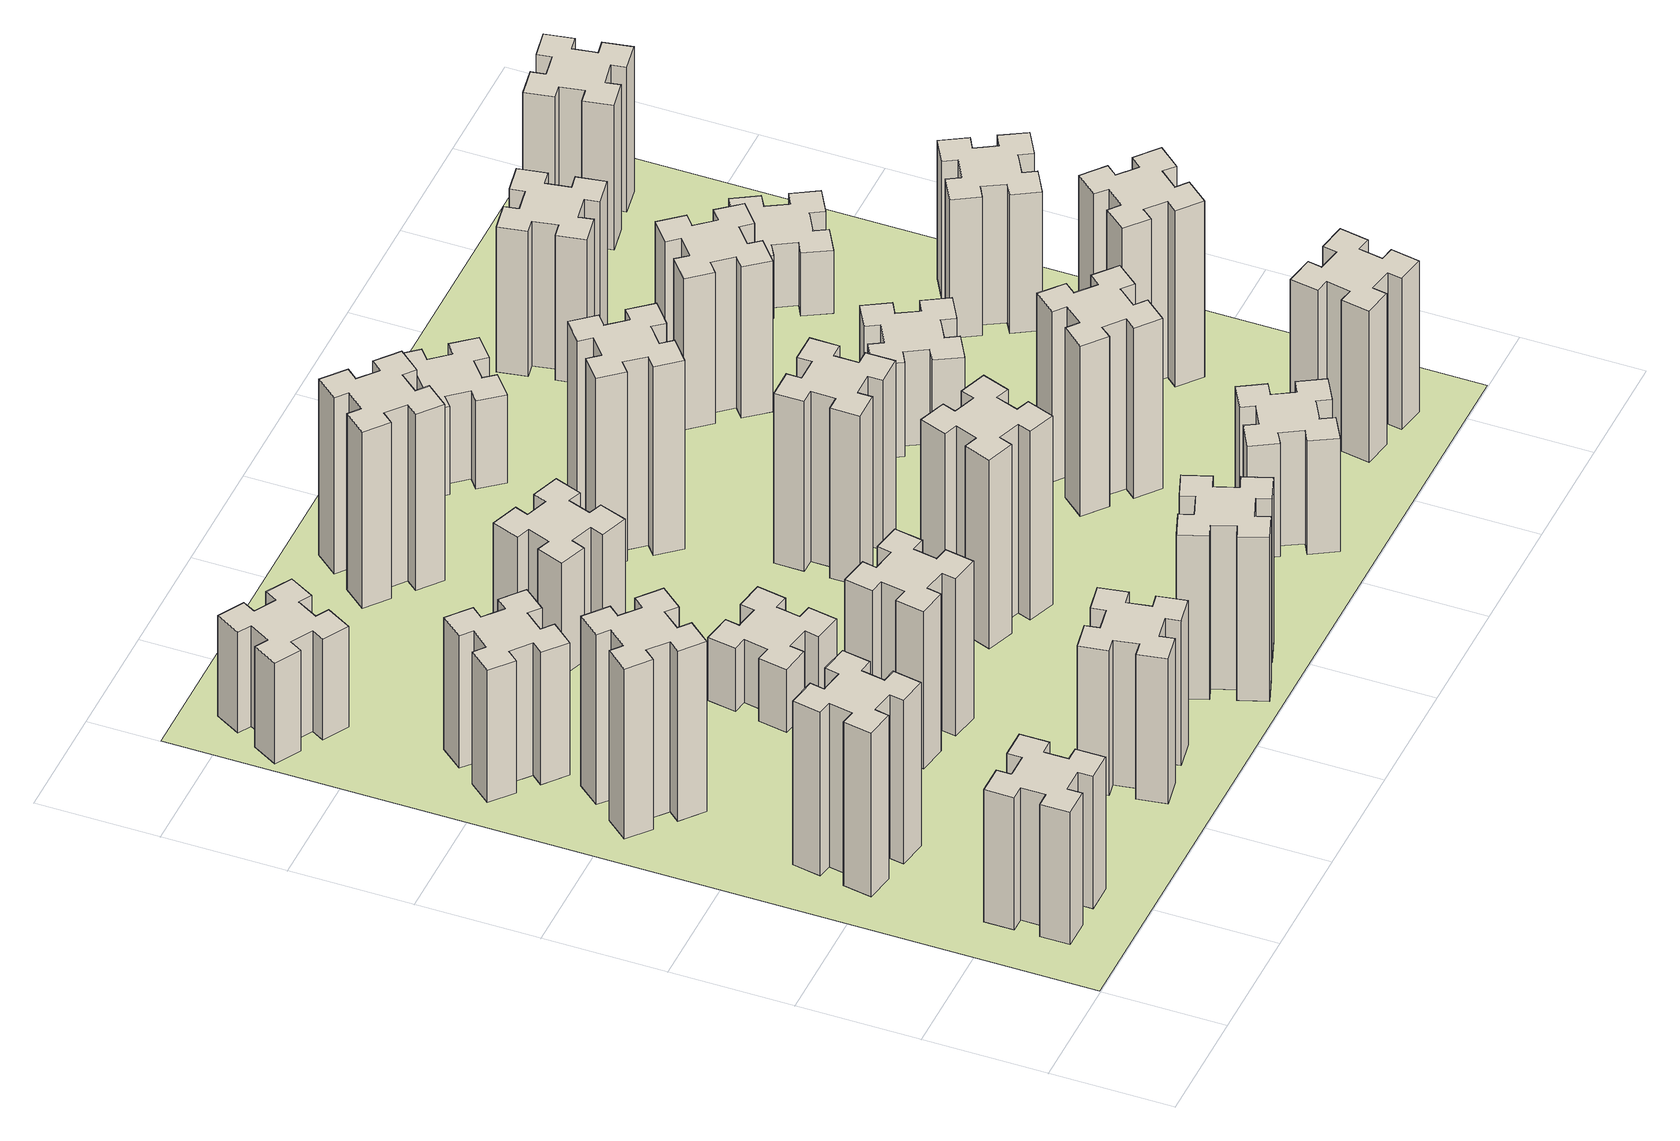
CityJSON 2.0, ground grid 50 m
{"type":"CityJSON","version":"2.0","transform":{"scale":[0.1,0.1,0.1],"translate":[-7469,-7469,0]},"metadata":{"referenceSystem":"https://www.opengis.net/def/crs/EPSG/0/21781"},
"CityObjects":{
"building1":{"type":"Building","attributes":{"class":"1000","function":"1000","usage":"1000","yearOfConstruction":2016,"roofType":"1000","measuredHeight":63,"storeysAboveGround":30,"storeysBelowGround":0},"geometry":[{"type":"Solid","lod":"1","boundaries":[[[[0,1,2,3,4,5,6,7,8,9,10,11,12,13,14,15,16,17,18,19]],[[17,16,20,21]],[[16,15,22,20]],[[15,14,23,22]],[[14,13,24,23]],[[13,12,25,24]],[[12,11,26,25]],[[11,10,27,26]],[[10,9,28,27]],[[9,8,29,28]],[[8,7,30,29]],[[7,6,31,30]],[[6,5,32,31]],[[5,4,33,32]],[[4,3,34,33]],[[3,2,35,34]],[[2,1,36,35]],[[1,0,37,36]],[[0,19,38,37]],[[19,18,39,38]],[[18,17,21,39]],[[24,25,26,27,28,29,30,31,32,33,34,35,36,37,38,39,21,20,22,23]]]]}]},
"building2":{"type":"Building","attributes":{"class":"1000","function":"1000","usage":"1000","yearOfConstruction":2016,"roofType":"1000","measuredHeight":78,"storeysAboveGround":30,"storeysBelowGround":0},"geometry":[{"type":"Solid","lod":"1","boundaries":[[[[40,41,42,43,44,45,46,47,48,49,50,51,52,53,54,55,56,57,58,59]],[[57,56,60,61]],[[56,55,62,60]],[[55,54,63,62]],[[54,53,64,63]],[[53,52,65,64]],[[52,51,66,65]],[[51,50,67,66]],[[50,49,68,67]],[[49,48,69,68]],[[48,47,70,69]],[[47,46,71,70]],[[46,45,72,71]],[[45,44,73,72]],[[44,43,74,73]],[[43,42,75,74]],[[42,41,76,75]],[[41,40,77,76]],[[40,59,78,77]],[[59,58,79,78]],[[58,57,61,79]],[[64,65,66,67,68,69,70,71,72,73,74,75,76,77,78,79,61,60,62,63]]]]}]},
"building3":{"type":"Building","attributes":{"class":"1000","function":"1000","usage":"1000","yearOfConstruction":2016,"roofType":"1000","measuredHeight":81,"storeysAboveGround":30,"storeysBelowGround":0},"geometry":[{"type":"Solid","lod":"1","boundaries":[[[[80,81,82,83,84,85,86,87,88,89,90,91,92,93,94,95,96,97,98,99]],[[97,96,100,101]],[[96,95,102,100]],[[95,94,103,102]],[[94,93,104,103]],[[93,92,105,104]],[[92,91,106,105]],[[91,90,107,106]],[[90,89,108,107]],[[89,88,109,108]],[[88,87,110,109]],[[87,86,111,110]],[[86,85,112,111]],[[85,84,113,112]],[[84,83,114,113]],[[83,82,115,114]],[[82,81,116,115]],[[81,80,117,116]],[[80,99,118,117]],[[99,98,119,118]],[[98,97,101,119]],[[104,105,106,107,108,109,110,111,112,113,114,115,116,117,118,119,101,100,102,103]]]]}]},
"building4":{"type":"Building","attributes":{"class":"1000","function":"1000","usage":"1000","yearOfConstruction":2016,"roofType":"1000","measuredHeight":63,"storeysAboveGround":30,"storeysBelowGround":0},"geometry":[{"type":"Solid","lod":"1","boundaries":[[[[120,121,122,123,124,125,126,127,128,129,130,131,132,133,134,135,136,137,138,139]],[[137,136,140,141]],[[136,135,142,140]],[[135,134,143,142]],[[134,133,144,143]],[[133,132,145,144]],[[132,131,146,145]],[[131,130,147,146]],[[130,129,148,147]],[[129,128,149,148]],[[128,127,150,149]],[[127,126,151,150]],[[126,125,152,151]],[[125,124,153,152]],[[124,123,154,153]],[[123,122,155,154]],[[122,121,156,155]],[[121,120,157,156]],[[120,139,158,157]],[[139,138,159,158]],[[138,137,141,159]],[[144,145,146,147,148,149,150,151,152,153,154,155,156,157,158,159,141,140,142,143]]]]}]},
"building5":{"type":"Building","attributes":{"class":"1000","function":"1000","usage":"1000","yearOfConstruction":2016,"roofType":"1000","measuredHeight":48,"storeysAboveGround":30,"storeysBelowGround":0},"geometry":[{"type":"Solid","lod":"1","boundaries":[[[[160,161,162,163,164,165,166,167,168,169,170,171,172,173,174,175,176,177,178,179]],[[177,176,180,181]],[[176,175,182,180]],[[175,174,183,182]],[[174,173,184,183]],[[173,172,185,184]],[[172,171,186,185]],[[171,170,187,186]],[[170,169,188,187]],[[169,168,189,188]],[[168,167,190,189]],[[167,166,191,190]],[[166,165,192,191]],[[165,164,193,192]],[[164,163,194,193]],[[163,162,195,194]],[[162,161,196,195]],[[161,160,197,196]],[[160,179,198,197]],[[179,178,199,198]],[[178,177,181,199]],[[184,185,186,187,188,189,190,191,192,193,194,195,196,197,198,199,181,180,182,183]]]]}]},
"building6":{"type":"Building","attributes":{"class":"1000","function":"1000","usage":"1000","yearOfConstruction":2016,"roofType":"1000","measuredHeight":69,"storeysAboveGround":30,"storeysBelowGround":0},"geometry":[{"type":"Solid","lod":"1","boundaries":[[[[200,201,202,203,204,205,206,207,208,209,210,211,212,213,214,215,216,217,218,219]],[[217,216,220,221]],[[216,215,222,220]],[[215,214,223,222]],[[214,213,224,223]],[[213,212,225,224]],[[212,211,226,225]],[[211,210,227,226]],[[210,209,228,227]],[[209,208,229,228]],[[208,207,230,229]],[[207,206,231,230]],[[206,205,232,231]],[[205,204,233,232]],[[204,203,234,233]],[[203,202,235,234]],[[202,201,236,235]],[[201,200,237,236]],[[200,219,238,237]],[[219,218,239,238]],[[218,217,221,239]],[[224,225,226,227,228,229,230,231,232,233,234,235,236,237,238,239,221,220,222,223]]]]}]},
"building7":{"type":"Building","attributes":{"class":"1000","function":"1000","usage":"1000","yearOfConstruction":2016,"roofType":"1000","measuredHeight":75,"storeysAboveGround":30,"storeysBelowGround":0},"geometry":[{"type":"Solid","lod":"1","boundaries":[[[[240,241,242,243,244,245,246,247,248,249,250,251,252,253,254,255,256,257,258,259]],[[257,256,260,261]],[[256,255,262,260]],[[255,254,263,262]],[[254,253,264,263]],[[253,252,265,264]],[[252,251,266,265]],[[251,250,267,266]],[[250,249,268,267]],[[249,248,269,268]],[[248,247,270,269]],[[247,246,271,270]],[[246,245,272,271]],[[245,244,273,272]],[[244,243,274,273]],[[243,242,275,274]],[[242,241,276,275]],[[241,240,277,276]],[[240,259,278,277]],[[259,258,279,278]],[[258,257,261,279]],[[264,265,266,267,268,269,270,271,272,273,274,275,276,277,278,279,261,260,262,263]]]]}]},
"building8":{"type":"Building","attributes":{"class":"1000","function":"1000","usage":"1000","yearOfConstruction":2016,"roofType":"1000","measuredHeight":30,"storeysAboveGround":30,"storeysBelowGround":0},"geometry":[{"type":"Solid","lod":"1","boundaries":[[[[280,281,282,283,284,285,286,287,288,289,290,291,292,293,294,295,296,297,298,299]],[[297,296,300,301]],[[296,295,302,300]],[[295,294,303,302]],[[294,293,304,303]],[[293,292,305,304]],[[292,291,306,305]],[[291,290,307,306]],[[290,289,308,307]],[[289,288,309,308]],[[288,287,310,309]],[[287,286,311,310]],[[286,285,312,311]],[[285,284,313,312]],[[284,283,314,313]],[[283,282,315,314]],[[282,281,316,315]],[[281,280,317,316]],[[280,299,318,317]],[[299,298,319,318]],[[298,297,301,319]],[[304,305,306,307,308,309,310,311,312,313,314,315,316,317,318,319,301,300,302,303]]]]}]},
"building9":{"type":"Building","attributes":{"class":"1000","function":"1000","usage":"1000","yearOfConstruction":2016,"roofType":"1000","measuredHeight":54,"storeysAboveGround":30,"storeysBelowGround":0},"geometry":[{"type":"Solid","lod":"1","boundaries":[[[[320,321,322,323,324,325,326,327,328,329,330,331,332,333,334,335,336,337,338,339]],[[337,336,340,341]],[[336,335,342,340]],[[335,334,343,342]],[[334,333,344,343]],[[333,332,345,344]],[[332,331,346,345]],[[331,330,347,346]],[[330,329,348,347]],[[329,328,349,348]],[[328,327,350,349]],[[327,326,351,350]],[[326,325,352,351]],[[325,324,353,352]],[[324,323,354,353]],[[323,322,355,354]],[[322,321,356,355]],[[321,320,357,356]],[[320,339,358,357]],[[339,338,359,358]],[[338,337,341,359]],[[344,345,346,347,348,349,350,351,352,353,354,355,356,357,358,359,341,340,342,343]]]]}]},
"building10":{"type":"Building","attributes":{"class":"1000","function":"1000","usage":"1000","yearOfConstruction":2016,"roofType":"1000","measuredHeight":78,"storeysAboveGround":30,"storeysBelowGround":0},"geometry":[{"type":"Solid","lod":"1","boundaries":[[[[360,361,362,363,364,365,366,367,368,369,370,371,372,373,374,375,376,377,378,379]],[[377,376,380,381]],[[376,375,382,380]],[[375,374,383,382]],[[374,373,384,383]],[[373,372,385,384]],[[372,371,386,385]],[[371,370,387,386]],[[370,369,388,387]],[[369,368,389,388]],[[368,367,390,389]],[[367,366,391,390]],[[366,365,392,391]],[[365,364,393,392]],[[364,363,394,393]],[[363,362,395,394]],[[362,361,396,395]],[[361,360,397,396]],[[360,379,398,397]],[[379,378,399,398]],[[378,377,381,399]],[[384,385,386,387,388,389,390,391,392,393,394,395,396,397,398,399,381,380,382,383]]]]}]},
"building11":{"type":"Building","attributes":{"class":"1000","function":"1000","usage":"1000","yearOfConstruction":2016,"roofType":"1000","measuredHeight":84,"storeysAboveGround":30,"storeysBelowGround":0},"geometry":[{"type":"Solid","lod":"1","boundaries":[[[[400,401,402,403,404,405,406,407,408,409,410,411,412,413,414,415,416,417,418,419]],[[417,416,420,421]],[[416,415,422,420]],[[415,414,423,422]],[[414,413,424,423]],[[413,412,425,424]],[[412,411,426,425]],[[411,410,427,426]],[[410,409,428,427]],[[409,408,429,428]],[[408,407,430,429]],[[407,406,431,430]],[[406,405,432,431]],[[405,404,433,432]],[[404,403,434,433]],[[403,402,435,434]],[[402,401,436,435]],[[401,400,437,436]],[[400,419,438,437]],[[419,418,439,438]],[[418,417,421,439]],[[424,425,426,427,428,429,430,431,432,433,434,435,436,437,438,439,421,420,422,423]]]]}]},
"building12":{"type":"Building","attributes":{"class":"1000","function":"1000","usage":"1000","yearOfConstruction":2016,"roofType":"1000","measuredHeight":90,"storeysAboveGround":30,"storeysBelowGround":0},"geometry":[{"type":"Solid","lod":"1","boundaries":[[[[440,441,442,443,444,445,446,447,448,449,450,451,452,453,454,455,456,457,458,459]],[[457,456,460,461]],[[456,455,462,460]],[[455,454,463,462]],[[454,453,464,463]],[[453,452,465,464]],[[452,451,466,465]],[[451,450,467,466]],[[450,449,468,467]],[[449,448,469,468]],[[448,447,470,469]],[[447,446,471,470]],[[446,445,472,471]],[[445,444,473,472]],[[444,443,474,473]],[[443,442,475,474]],[[442,441,476,475]],[[441,440,477,476]],[[440,459,478,477]],[[459,458,479,478]],[[458,457,461,479]],[[464,465,466,467,468,469,470,471,472,473,474,475,476,477,478,479,461,460,462,463]]]]}]},
"building13":{"type":"Building","attributes":{"class":"1000","function":"1000","usage":"1000","yearOfConstruction":2016,"roofType":"1000","measuredHeight":81,"storeysAboveGround":30,"storeysBelowGround":0},"geometry":[{"type":"Solid","lod":"1","boundaries":[[[[480,481,482,483,484,485,486,487,488,489,490,491,492,493,494,495,496,497,498,499]],[[497,496,500,501]],[[496,495,502,500]],[[495,494,503,502]],[[494,493,504,503]],[[493,492,505,504]],[[492,491,506,505]],[[491,490,507,506]],[[490,489,508,507]],[[489,488,509,508]],[[488,487,510,509]],[[487,486,511,510]],[[486,485,512,511]],[[485,484,513,512]],[[484,483,514,513]],[[483,482,515,514]],[[482,481,516,515]],[[481,480,517,516]],[[480,499,518,517]],[[499,498,519,518]],[[498,497,501,519]],[[504,505,506,507,508,509,510,511,512,513,514,515,516,517,518,519,501,500,502,503]]]]}]},
"building14":{"type":"Building","attributes":{"class":"1000","function":"1000","usage":"1000","yearOfConstruction":2016,"roofType":"1000","measuredHeight":90,"storeysAboveGround":30,"storeysBelowGround":0},"geometry":[{"type":"Solid","lod":"1","boundaries":[[[[520,521,522,523,524,525,526,527,528,529,530,531,532,533,534,535,536,537,538,539]],[[537,536,540,541]],[[536,535,542,540]],[[535,534,543,542]],[[534,533,544,543]],[[533,532,545,544]],[[532,531,546,545]],[[531,530,547,546]],[[530,529,548,547]],[[529,528,549,548]],[[528,527,550,549]],[[527,526,551,550]],[[526,525,552,551]],[[525,524,553,552]],[[524,523,554,553]],[[523,522,555,554]],[[522,521,556,555]],[[521,520,557,556]],[[520,539,558,557]],[[539,538,559,558]],[[538,537,541,559]],[[544,545,546,547,548,549,550,551,552,553,554,555,556,557,558,559,541,540,542,543]]]]}]},
"building15":{"type":"Building","attributes":{"class":"1000","function":"1000","usage":"1000","yearOfConstruction":2016,"roofType":"1000","measuredHeight":54,"storeysAboveGround":30,"storeysBelowGround":0},"geometry":[{"type":"Solid","lod":"1","boundaries":[[[[560,561,562,563,564,565,566,567,568,569,570,571,572,573,574,575,576,577,578,579]],[[577,576,580,581]],[[576,575,582,580]],[[575,574,583,582]],[[574,573,584,583]],[[573,572,585,584]],[[572,571,586,585]],[[571,570,587,586]],[[570,569,588,587]],[[569,568,589,588]],[[568,567,590,589]],[[567,566,591,590]],[[566,565,592,591]],[[565,564,593,592]],[[564,563,594,593]],[[563,562,595,594]],[[562,561,596,595]],[[561,560,597,596]],[[560,579,598,597]],[[579,578,599,598]],[[578,577,581,599]],[[584,585,586,587,588,589,590,591,592,593,594,595,596,597,598,599,581,580,582,583]]]]}]},
"building16":{"type":"Building","attributes":{"class":"1000","function":"1000","usage":"1000","yearOfConstruction":2016,"roofType":"1000","measuredHeight":42,"storeysAboveGround":30,"storeysBelowGround":0},"geometry":[{"type":"Solid","lod":"1","boundaries":[[[[600,601,602,603,604,605,606,607,608,609,610,611,612,613,614,615,616,617,618,619]],[[617,616,620,621]],[[616,615,622,620]],[[615,614,623,622]],[[614,613,624,623]],[[613,612,625,624]],[[612,611,626,625]],[[611,610,627,626]],[[610,609,628,627]],[[609,608,629,628]],[[608,607,630,629]],[[607,606,631,630]],[[606,605,632,631]],[[605,604,633,632]],[[604,603,634,633]],[[603,602,635,634]],[[602,601,636,635]],[[601,600,637,636]],[[600,619,638,637]],[[619,618,639,638]],[[618,617,621,639]],[[624,625,626,627,628,629,630,631,632,633,634,635,636,637,638,639,621,620,622,623]]]]}]},
"building17":{"type":"Building","attributes":{"class":"1000","function":"1000","usage":"1000","yearOfConstruction":2016,"roofType":"1000","measuredHeight":81,"storeysAboveGround":30,"storeysBelowGround":0},"geometry":[{"type":"Solid","lod":"1","boundaries":[[[[640,641,642,643,644,645,646,647,648,649,650,651,652,653,654,655,656,657,658,659]],[[657,656,660,661]],[[656,655,662,660]],[[655,654,663,662]],[[654,653,664,663]],[[653,652,665,664]],[[652,651,666,665]],[[651,650,667,666]],[[650,649,668,667]],[[649,648,669,668]],[[648,647,670,669]],[[647,646,671,670]],[[646,645,672,671]],[[645,644,673,672]],[[644,643,674,673]],[[643,642,675,674]],[[642,641,676,675]],[[641,640,677,676]],[[640,659,678,677]],[[659,658,679,678]],[[658,657,661,679]],[[664,665,666,667,668,669,670,671,672,673,674,675,676,677,678,679,661,660,662,663]]]]}]},
"building18":{"type":"Building","attributes":{"class":"1000","function":"1000","usage":"1000","yearOfConstruction":2016,"roofType":"1000","measuredHeight":45,"storeysAboveGround":30,"storeysBelowGround":0},"geometry":[{"type":"Solid","lod":"1","boundaries":[[[[680,681,682,683,684,685,686,687,688,689,690,691,692,693,694,695,696,697,698,699]],[[697,696,700,701]],[[696,695,702,700]],[[695,694,703,702]],[[694,693,704,703]],[[693,692,705,704]],[[692,691,706,705]],[[691,690,707,706]],[[690,689,708,707]],[[689,688,709,708]],[[688,687,710,709]],[[687,686,711,710]],[[686,685,712,711]],[[685,684,713,712]],[[684,683,714,713]],[[683,682,715,714]],[[682,681,716,715]],[[681,680,717,716]],[[680,699,718,717]],[[699,698,719,718]],[[698,697,701,719]],[[704,705,706,707,708,709,710,711,712,713,714,715,716,717,718,719,701,700,702,703]]]]}]},
"building19":{"type":"Building","attributes":{"class":"1000","function":"1000","usage":"1000","yearOfConstruction":2016,"roofType":"1000","measuredHeight":72,"storeysAboveGround":30,"storeysBelowGround":0},"geometry":[{"type":"Solid","lod":"1","boundaries":[[[[720,721,722,723,724,725,726,727,728,729,730,731,732,733,734,735,736,737,738,739]],[[737,736,740,741]],[[736,735,742,740]],[[735,734,743,742]],[[734,733,744,743]],[[733,732,745,744]],[[732,731,746,745]],[[731,730,747,746]],[[730,729,748,747]],[[729,728,749,748]],[[728,727,750,749]],[[727,726,751,750]],[[726,725,752,751]],[[725,724,753,752]],[[724,723,754,753]],[[723,722,755,754]],[[722,721,756,755]],[[721,720,757,756]],[[720,739,758,757]],[[739,738,759,758]],[[738,737,741,759]],[[744,745,746,747,748,749,750,751,752,753,754,755,756,757,758,759,741,740,742,743]]]]}]},
"building20":{"type":"Building","attributes":{"class":"1000","function":"1000","usage":"1000","yearOfConstruction":2016,"roofType":"1000","measuredHeight":72,"storeysAboveGround":30,"storeysBelowGround":0},"geometry":[{"type":"Solid","lod":"1","boundaries":[[[[760,761,762,763,764,765,766,767,768,769,770,771,772,773,774,775,776,777,778,779]],[[777,776,780,781]],[[776,775,782,780]],[[775,774,783,782]],[[774,773,784,783]],[[773,772,785,784]],[[772,771,786,785]],[[771,770,787,786]],[[770,769,788,787]],[[769,768,789,788]],[[768,767,790,789]],[[767,766,791,790]],[[766,765,792,791]],[[765,764,793,792]],[[764,763,794,793]],[[763,762,795,794]],[[762,761,796,795]],[[761,760,797,796]],[[760,779,798,797]],[[779,778,799,798]],[[778,777,781,799]],[[784,785,786,787,788,789,790,791,792,793,794,795,796,797,798,799,781,780,782,783]]]]}]},
"building21":{"type":"Building","attributes":{"class":"1000","function":"1000","usage":"1000","yearOfConstruction":2016,"roofType":"1000","measuredHeight":69,"storeysAboveGround":30,"storeysBelowGround":0},"geometry":[{"type":"Solid","lod":"1","boundaries":[[[[800,801,802,803,804,805,806,807,808,809,810,811,812,813,814,815,816,817,818,819]],[[817,816,820,821]],[[816,815,822,820]],[[815,814,823,822]],[[814,813,824,823]],[[813,812,825,824]],[[812,811,826,825]],[[811,810,827,826]],[[810,809,828,827]],[[809,808,829,828]],[[808,807,830,829]],[[807,806,831,830]],[[806,805,832,831]],[[805,804,833,832]],[[804,803,834,833]],[[803,802,835,834]],[[802,801,836,835]],[[801,800,837,836]],[[800,819,838,837]],[[819,818,839,838]],[[818,817,821,839]],[[824,825,826,827,828,829,830,831,832,833,834,835,836,837,838,839,821,820,822,823]]]]}]},
"building22":{"type":"Building","attributes":{"class":"1000","function":"1000","usage":"1000","yearOfConstruction":2016,"roofType":"1000","measuredHeight":84,"storeysAboveGround":30,"storeysBelowGround":0},"geometry":[{"type":"Solid","lod":"1","boundaries":[[[[840,841,842,843,844,845,846,847,848,849,850,851,852,853,854,855,856,857,858,859]],[[857,856,860,861]],[[856,855,862,860]],[[855,854,863,862]],[[854,853,864,863]],[[853,852,865,864]],[[852,851,866,865]],[[851,850,867,866]],[[850,849,868,867]],[[849,848,869,868]],[[848,847,870,869]],[[847,846,871,870]],[[846,845,872,871]],[[845,844,873,872]],[[844,843,874,873]],[[843,842,875,874]],[[842,841,876,875]],[[841,840,877,876]],[[840,859,878,877]],[[859,858,879,878]],[[858,857,861,879]],[[864,865,866,867,868,869,870,871,872,873,874,875,876,877,878,879,861,860,862,863]]]]}]},
"building23":{"type":"Building","attributes":{"class":"1000","function":"1000","usage":"1000","yearOfConstruction":2016,"roofType":"1000","measuredHeight":66,"storeysAboveGround":30,"storeysBelowGround":0},"geometry":[{"type":"Solid","lod":"1","boundaries":[[[[880,881,882,883,884,885,886,887,888,889,890,891,892,893,894,895,896,897,898,899]],[[897,896,900,901]],[[896,895,902,900]],[[895,894,903,902]],[[894,893,904,903]],[[893,892,905,904]],[[892,891,906,905]],[[891,890,907,906]],[[890,889,908,907]],[[889,888,909,908]],[[888,887,910,909]],[[887,886,911,910]],[[886,885,912,911]],[[885,884,913,912]],[[884,883,914,913]],[[883,882,915,914]],[[882,881,916,915]],[[881,880,917,916]],[[880,899,918,917]],[[899,898,919,918]],[[898,897,901,919]],[[904,905,906,907,908,909,910,911,912,913,914,915,916,917,918,919,901,900,902,903]]]]}]},
"building24":{"type":"Building","attributes":{"class":"1000","function":"1000","usage":"1000","yearOfConstruction":2016,"roofType":"1000","measuredHeight":30,"storeysAboveGround":30,"storeysBelowGround":0},"geometry":[{"type":"Solid","lod":"1","boundaries":[[[[920,921,922,923,924,925,926,927,928,929,930,931,932,933,934,935,936,937,938,939]],[[937,936,940,941]],[[936,935,942,940]],[[935,934,943,942]],[[934,933,944,943]],[[933,932,945,944]],[[932,931,946,945]],[[931,930,947,946]],[[930,929,948,947]],[[929,928,949,948]],[[928,927,950,949]],[[927,926,951,950]],[[926,925,952,951]],[[925,924,953,952]],[[924,923,954,953]],[[923,922,955,954]],[[922,921,956,955]],[[921,920,957,956]],[[920,939,958,957]],[[939,938,959,958]],[[938,937,941,959]],[[944,945,946,947,948,949,950,951,952,953,954,955,956,957,958,959,941,940,942,943]]]]}]},
"building25":{"type":"Building","attributes":{"class":"1000","function":"1000","usage":"1000","yearOfConstruction":2016,"roofType":"1000","measuredHeight":69,"storeysAboveGround":30,"storeysBelowGround":0},"geometry":[{"type":"Solid","lod":"1","boundaries":[[[[960,961,962,963,964,965,966,967,968,969,970,971,972,973,974,975,976,977,978,979]],[[977,976,980,981]],[[976,975,982,980]],[[975,974,983,982]],[[974,973,984,983]],[[973,972,985,984]],[[972,971,986,985]],[[971,970,987,986]],[[970,969,988,987]],[[969,968,989,988]],[[968,967,990,989]],[[967,966,991,990]],[[966,965,992,991]],[[965,964,993,992]],[[964,963,994,993]],[[963,962,995,994]],[[962,961,996,995]],[[961,960,997,996]],[[960,979,998,997]],[[979,978,999,998]],[[978,977,981,999]],[[984,985,986,987,988,989,990,991,992,993,994,995,996,997,998,999,981,980,982,983]]]]}]},
"landuse1":{"type":"LandUse","attributes":{"name":"plot1","function":"1010"},"geometry":[{"type":"MultiSurface","lod":"1","boundaries":[[[1000,1001,1002,1003]]]}]}
},
"vertices":[
[265,425,0],[265,325,0],[205,325,0],[205,205,0],[325,205,0],[325,265,0],[425,265,0],[425,205,0],[545,205,0],[545,325,0],[485,325,0],[485,425,0],[545,425,0],[545,545,0],[425,545,0],[425,485,0],[325,485,0],[325,545,0],[205,545,0],[205,425,0],[325,485,630],[325,545,630],[425,485,630],[425,545,630],[545,545,630],[545,425,630],[485,425,630],[485,325,630],[545,325,630],[545,205,630],[425,205,630],[425,265,630],[325,265,630],[325,205,630],[205,205,630],[205,325,630],[265,325,630],[265,425,630],[205,425,630],[205,545,630],
[307,1016,0],[405,998,0],[395,939,0],[513,918,0],[534,1037,0],[475,1047,0],[492,1145,0],[551,1135,0],[572,1253,0],[454,1274,0],[444,1215,0],[345,1232,0],[356,1291,0],[237,1312,0],[217,1194,0],[276,1184,0],[258,1085,0],[199,1096,0],[178,977,0],[297,957,0],[258,1085,780],[199,1096,780],[276,1184,780],[217,1194,780],[237,1312,780],[356,1291,780],[345,1232,780],[444,1215,780],[454,1274,780],[572,1253,780],[551,1135,780],[492,1145,780],[475,1047,780],[534,1037,780],[513,918,780],[395,939,780],[405,998,780],[307,1016,780],[297,957,780],[178,977,780],
[427,1846,0],[492,1923,0],[538,1884,0],[615,1976,0],[523,2053,0],[484,2007,0],[408,2072,0],[446,2118,0],[354,2195,0],[277,2103,0],[323,2064,0],[259,1988,0],[213,2026,0],[136,1934,0],[228,1857,0],[266,1903,0],[343,1839,0],[304,1793,0],[396,1716,0],[473,1808,0],[343,1839,810],[304,1793,810],[266,1903,810],[228,1857,810],[136,1934,810],[213,2026,810],[259,1988,810],[323,2064,810],[277,2103,810],[354,2195,810],[446,2118,810],[408,2072,810],[484,2007,810],[523,2053,810],[615,1976,810],[538,1884,810],[492,1923,810],[427,1846,810],[473,1808,810],[396,1716,810],
[484,2547,0],[408,2612,0],[446,2658,0],[354,2735,0],[277,2643,0],[323,2604,0],[259,2528,0],[213,2566,0],[136,2474,0],[228,2397,0],[266,2443,0],[343,2379,0],[304,2333,0],[396,2256,0],[473,2348,0],[427,2386,0],[492,2463,0],[538,2424,0],[615,2516,0],[523,2593,0],[492,2463,630],[538,2424,630],[427,2386,630],[473,2348,630],[396,2256,630],[304,2333,630],[343,2379,630],[266,2443,630],[228,2397,630],[136,2474,630],[213,2566,630],[259,2528,630],[323,2604,630],[277,2643,630],[354,2735,630],[446,2658,630],[408,2612,630],[484,2547,630],[523,2593,630],[615,2516,630],
[177,3265,0],[264,3215,0],[234,3163,0],[338,3103,0],[398,3207,0],[346,3237,0],[396,3324,0],[448,3294,0],[508,3398,0],[404,3458,0],[374,3406,0],[287,3456,0],[317,3508,0],[213,3568,0],[153,3464,0],[205,3434,0],[155,3347,0],[103,3377,0],[43,3273,0],[147,3213,0],[155,3347,480],[103,3377,480],[205,3434,480],[153,3464,480],[213,3568,480],[317,3508,480],[287,3456,480],[374,3406,480],[404,3458,480],[508,3398,480],[448,3294,480],[396,3324,480],[346,3237,480],[398,3207,480],[338,3103,480],[234,3163,480],[264,3215,480],[177,3265,480],[147,3213,480],[43,3273,480],
[1332,345,0],[1315,444,0],[1374,454,0],[1353,572,0],[1235,551,0],[1245,492,0],[1147,475,0],[1137,534,0],[1018,513,0],[1039,395,0],[1098,405,0],[1116,307,0],[1057,297,0],[1077,178,0],[1196,199,0],[1185,258,0],[1284,276,0],[1294,217,0],[1412,237,0],[1391,356,0],[1284,276,690],[1294,217,690],[1185,258,690],[1196,199,690],[1077,178,690],[1057,297,690],[1116,307,690],[1098,405,690],[1039,395,690],[1018,513,690],[1137,534,690],[1147,475,690],[1245,492,690],[1235,551,690],[1353,572,690],[1374,454,690],[1315,444,690],[1332,345,690],[1391,356,690],[1412,237,690],
[1047,1116,0],[1145,1098,0],[1135,1039,0],[1253,1018,0],[1274,1137,0],[1215,1147,0],[1232,1245,0],[1291,1235,0],[1312,1353,0],[1194,1374,0],[1184,1315,0],[1085,1332,0],[1096,1391,0],[977,1412,0],[957,1294,0],[1016,1284,0],[998,1185,0],[939,1196,0],[918,1077,0],[1037,1057,0],[998,1185,750],[939,1196,750],[1016,1284,750],[957,1294,750],[977,1412,750],[1096,1391,750],[1085,1332,750],[1184,1315,750],[1194,1374,750],[1312,1353,750],[1291,1235,750],[1232,1245,750],[1215,1147,750],[1274,1137,750],[1253,1018,750],[1135,1039,750],[1145,1098,750],[1047,1116,750],[1037,1057,750],[918,1077,750],
[1047,1656,0],[1145,1638,0],[1135,1579,0],[1253,1558,0],[1274,1677,0],[1215,1687,0],[1232,1785,0],[1291,1775,0],[1312,1893,0],[1194,1914,0],[1184,1855,0],[1085,1872,0],[1096,1931,0],[977,1952,0],[957,1834,0],[1016,1824,0],[998,1725,0],[939,1736,0],[918,1617,0],[1037,1597,0],[998,1725,300],[939,1736,300],[1016,1824,300],[957,1834,300],[977,1952,300],[1096,1931,300],[1085,1872,300],[1184,1855,300],[1194,1914,300],[1312,1893,300],[1291,1775,300],[1232,1785,300],[1215,1687,300],[1274,1677,300],[1253,1558,300],[1135,1579,300],[1145,1638,300],[1047,1656,300],[1037,1597,300],[918,1617,300],
[1029,2680,0],[995,2586,0],[939,2607,0],[897,2494,0],[1010,2453,0],[1031,2509,0],[1125,2475,0],[1104,2419,0],[1217,2377,0],[1258,2490,0],[1202,2511,0],[1236,2605,0],[1292,2584,0],[1333,2697,0],[1220,2738,0],[1200,2682,0],[1106,2716,0],[1127,2772,0],[1014,2813,0],[973,2700,0],[1106,2716,540],[1127,2772,540],[1200,2682,540],[1220,2738,540],[1333,2697,540],[1292,2584,540],[1236,2605,540],[1202,2511,540],[1258,2490,540],[1217,2377,540],[1104,2419,540],[1125,2475,540],[1031,2509,540],[1010,2453,540],[897,2494,540],[939,2607,540],[995,2586,540],[1029,2680,540],[973,2700,540],[1014,2813,540],
[1976,266,0],[1942,360,0],[1998,380,0],[1957,493,0],[1844,452,0],[1865,396,0],[1771,362,0],[1750,418,0],[1637,377,0],[1679,264,0],[1735,285,0],[1769,191,0],[1713,170,0],[1754,57,0],[1867,99,0],[1846,155,0],[1940,189,0],[1960,133,0],[2073,174,0],[2032,287,0],[1940,189,780],[1960,133,780],[1846,155,780],[1867,99,780],[1754,57,780],[1713,170,780],[1769,191,780],[1735,285,780],[1679,264,780],[1637,377,780],[1750,418,780],[1771,362,780],[1865,396,780],[1844,452,780],[1957,493,780],[1998,380,780],[1942,360,780],[1976,266,780],[2032,287,780],[2073,174,780],
[1106,3283,0],[1183,3219,0],[1144,3173,0],[1236,3096,0],[1313,3188,0],[1267,3226,0],[1332,3303,0],[1378,3264,0],[1455,3356,0],[1363,3433,0],[1324,3387,0],[1248,3452,0],[1286,3498,0],[1194,3575,0],[1117,3483,0],[1163,3444,0],[1099,3368,0],[1053,3406,0],[976,3314,0],[1068,3237,0],[1099,3368,840],[1053,3406,840],[1163,3444,840],[1117,3483,840],[1194,3575,840],[1286,3498,840],[1248,3452,840],[1324,3387,840],[1363,3433,840],[1455,3356,840],[1378,3264,840],[1332,3303,840],[1267,3226,840],[1313,3188,840],[1236,3096,840],[1144,3173,840],[1183,3219,840],[1106,3283,840],[1068,3237,840],[976,3314,840],
[1940,1302,0],[1846,1336,0],[1867,1392,0],[1754,1433,0],[1713,1320,0],[1769,1300,0],[1735,1206,0],[1679,1227,0],[1637,1114,0],[1750,1073,0],[1771,1129,0],[1865,1095,0],[1844,1039,0],[1957,997,0],[1998,1110,0],[1942,1131,0],[1976,1225,0],[2032,1204,0],[2073,1317,0],[1960,1358,0],[1976,1225,900],[2032,1204,900],[1942,1131,900],[1998,1110,900],[1957,997,900],[1844,1039,900],[1865,1095,900],[1771,1129,900],[1750,1073,900],[1637,1114,900],[1679,1227,900],[1735,1206,900],[1769,1300,900],[1713,1320,900],[1754,1433,900],[1867,1392,900],[1846,1336,900],[1940,1302,900],[1960,1358,900],[2073,1317,900],
[1845,1905,0],[1845,1805,0],[1785,1805,0],[1785,1685,0],[1905,1685,0],[1905,1745,0],[2005,1745,0],[2005,1685,0],[2125,1685,0],[2125,1805,0],[2065,1805,0],[2065,1905,0],[2125,1905,0],[2125,2025,0],[2005,2025,0],[2005,1965,0],[1905,1965,0],[1905,2025,0],[1785,2025,0],[1785,1905,0],[1905,1965,810],[1905,2025,810],[2005,1965,810],[2005,2025,810],[2125,2025,810],[2125,1905,810],[2065,1905,810],[2065,1805,810],[2125,1805,810],[2125,1685,810],[2005,1685,810],[2005,1745,810],[1905,1745,810],[1905,1685,810],[1785,1685,810],[1785,1805,810],[1845,1805,810],[1845,1905,810],[1785,1905,810],[1785,2025,810],
[1788,2479,0],[1864,2543,0],[1903,2497,0],[1995,2574,0],[1918,2666,0],[1872,2628,0],[1807,2704,0],[1853,2743,0],[1776,2835,0],[1684,2758,0],[1723,2712,0],[1646,2647,0],[1608,2693,0],[1516,2616,0],[1593,2524,0],[1639,2563,0],[1703,2486,0],[1657,2448,0],[1734,2356,0],[1826,2433,0],[1703,2486,900],[1657,2448,900],[1639,2563,900],[1593,2524,900],[1516,2616,900],[1608,2693,900],[1646,2647,900],[1723,2712,900],[1684,2758,900],[1776,2835,900],[1853,2743,900],[1807,2704,900],[1872,2628,900],[1918,2666,900],[1995,2574,900],[1903,2497,900],[1864,2543,900],[1788,2479,900],[1826,2433,900],[1734,2356,900],
[2575,364,0],[2625,277,0],[2573,247,0],[2633,143,0],[2737,203,0],[2707,255,0],[2794,305,0],[2824,253,0],[2928,313,0],[2868,417,0],[2816,387,0],[2766,474,0],[2818,504,0],[2758,608,0],[2654,548,0],[2684,496,0],[2597,446,0],[2567,498,0],[2463,438,0],[2523,334,0],[2597,446,540],[2567,498,540],[2684,496,540],[2654,548,540],[2758,608,540],[2818,504,540],[2766,474,540],[2816,387,540],[2868,417,540],[2928,313,540],[2824,253,540],[2794,305,540],[2707,255,540],[2737,203,540],[2633,143,540],[2573,247,540],[2625,277,540],[2575,364,540],[2523,334,540],[2463,438,540],
[1972,3368,0],[1907,3444,0],[1953,3483,0],[1876,3575,0],[1784,3498,0],[1823,3452,0],[1746,3387,0],[1708,3433,0],[1616,3356,0],[1693,3264,0],[1739,3303,0],[1803,3226,0],[1757,3188,0],[1834,3096,0],[1926,3173,0],[1888,3219,0],[1964,3283,0],[2003,3237,0],[2095,3314,0],[2018,3406,0],[1964,3283,420],[2003,3237,420],[1888,3219,420],[1926,3173,420],[1834,3096,420],[1757,3188,420],[1803,3226,420],[1739,3303,420],[1693,3264,420],[1616,3356,420],[1708,3433,420],[1746,3387,420],[1823,3452,420],[1784,3498,420],[1876,3575,420],[1953,3483,420],[1907,3444,420],[1972,3368,420],[2018,3406,420],[2095,3314,420],
[2747,1006,0],[2812,1083,0],[2858,1044,0],[2935,1136,0],[2843,1213,0],[2804,1167,0],[2728,1232,0],[2766,1278,0],[2674,1355,0],[2597,1263,0],[2643,1224,0],[2579,1148,0],[2533,1186,0],[2456,1094,0],[2548,1017,0],[2586,1063,0],[2663,999,0],[2624,953,0],[2716,876,0],[2793,968,0],[2663,999,810],[2624,953,810],[2586,1063,810],[2548,1017,810],[2456,1094,810],[2533,1186,810],[2579,1148,810],[2643,1224,810],[2597,1263,810],[2674,1355,810],[2766,1278,810],[2728,1232,810],[2804,1167,810],[2843,1213,810],[2935,1136,810],[2858,1044,810],[2812,1083,810],[2747,1006,810],[2793,968,810],[2716,876,810],
[2575,1844,0],[2625,1757,0],[2573,1727,0],[2633,1623,0],[2737,1683,0],[2707,1735,0],[2794,1785,0],[2824,1733,0],[2928,1793,0],[2868,1897,0],[2816,1867,0],[2766,1954,0],[2818,1984,0],[2758,2088,0],[2654,2028,0],[2684,1976,0],[2597,1926,0],[2567,1978,0],[2463,1918,0],[2523,1814,0],[2597,1926,450],[2567,1978,450],[2684,1976,450],[2654,2028,450],[2758,2088,450],[2818,1984,450],[2766,1954,450],[2816,1867,450],[2868,1897,450],[2928,1793,450],[2824,1733,450],[2794,1785,450],[2707,1735,450],[2737,1683,450],[2633,1623,450],[2573,1727,450],[2625,1757,450],[2575,1844,450],[2523,1814,450],[2463,1918,450],
[2563,2712,0],[2486,2647,0],[2448,2693,0],[2356,2616,0],[2433,2524,0],[2479,2563,0],[2543,2486,0],[2497,2448,0],[2574,2356,0],[2666,2433,0],[2628,2479,0],[2704,2543,0],[2743,2497,0],[2835,2574,0],[2758,2666,0],[2712,2628,0],[2647,2704,0],[2693,2743,0],[2616,2835,0],[2524,2758,0],[2647,2704,720],[2693,2743,720],[2712,2628,720],[2758,2666,720],[2835,2574,720],[2743,2497,720],[2704,2543,720],[2628,2479,720],[2666,2433,720],[2574,2356,720],[2497,2448,720],[2543,2486,720],[2479,2563,720],[2433,2524,720],[2356,2616,720],[2448,2693,720],[2486,2647,720],[2563,2712,720],[2524,2758,720],[2616,2835,720],
[3435,307,0],[3452,405,0],[3511,395,0],[3532,513,0],[3414,534,0],[3404,475,0],[3305,492,0],[3316,551,0],[3197,572,0],[3177,454,0],[3236,444,0],[3218,345,0],[3159,356,0],[3138,237,0],[3257,217,0],[3267,276,0],[3365,258,0],[3355,199,0],[3473,178,0],[3494,297,0],[3365,258,720],[3355,199,720],[3267,276,720],[3257,217,720],[3138,237,720],[3159,356,720],[3218,345,720],[3236,444,720],[3177,454,720],[3197,572,720],[3316,551,720],[3305,492,720],[3404,475,720],[3414,534,720],[3532,513,720],[3511,395,720],[3452,405,720],[3435,307,720],[3494,297,720],[3473,178,720],
[2565,3118,0],[2664,3136,0],[2674,3077,0],[2792,3097,0],[2771,3216,0],[2712,3205,0],[2695,3304,0],[2754,3314,0],[2733,3432,0],[2615,3411,0],[2625,3352,0],[2527,3335,0],[2517,3394,0],[2398,3373,0],[2419,3255,0],[2478,3265,0],[2496,3167,0],[2437,3157,0],[2457,3038,0],[2576,3059,0],[2496,3167,690],[2437,3157,690],[2478,3265,690],[2419,3255,690],[2398,3373,690],[2517,3394,690],[2527,3335,690],[2625,3352,690],[2615,3411,690],[2733,3432,690],[2754,3314,690],[2695,3304,690],[2712,3205,690],[2771,3216,690],[2792,3097,690],[2674,3077,690],[2664,3136,690],[2565,3118,690],[2576,3059,690],[2457,3038,690],
[3283,1324,0],[3219,1248,0],[3173,1286,0],[3096,1194,0],[3188,1117,0],[3226,1163,0],[3303,1099,0],[3264,1053,0],[3356,976,0],[3433,1068,0],[3387,1106,0],[3452,1183,0],[3498,1144,0],[3575,1236,0],[3483,1313,0],[3444,1267,0],[3368,1332,0],[3406,1378,0],[3314,1455,0],[3237,1363,0],[3368,1332,840],[3406,1378,840],[3444,1267,840],[3483,1313,840],[3575,1236,840],[3498,1144,840],[3452,1183,840],[3387,1106,840],[3433,1068,840],[3356,976,840],[3264,1053,840],[3303,1099,840],[3226,1163,840],[3188,1117,840],[3096,1194,840],[3173,1286,840],[3219,1248,840],[3283,1324,840],[3237,1363,840],[3314,1455,840],
[3556,1867,0],[3506,1954,0],[3558,1984,0],[3498,2088,0],[3394,2028,0],[3424,1976,0],[3337,1926,0],[3307,1978,0],[3203,1918,0],[3263,1814,0],[3315,1844,0],[3365,1757,0],[3313,1727,0],[3373,1623,0],[3477,1683,0],[3447,1735,0],[3534,1785,0],[3564,1733,0],[3668,1793,0],[3608,1897,0],[3534,1785,660],[3564,1733,660],[3447,1735,660],[3477,1683,660],[3373,1623,660],[3313,1727,660],[3365,1757,660],[3315,1844,660],[3263,1814,660],[3203,1918,660],[3307,1978,660],[3337,1926,660],[3424,1976,660],[3394,2028,660],[3498,2088,660],[3558,1984,660],[3506,1954,660],[3556,1867,660],[3608,1897,660],[3668,1793,660],
[3247,2475,0],[3334,2525,0],[3364,2473,0],[3468,2533,0],[3408,2637,0],[3356,2607,0],[3306,2694,0],[3358,2724,0],[3298,2828,0],[3194,2768,0],[3224,2716,0],[3137,2666,0],[3107,2718,0],[3003,2658,0],[3063,2554,0],[3115,2584,0],[3165,2497,0],[3113,2467,0],[3173,2363,0],[3277,2423,0],[3165,2497,300],[3113,2467,300],[3115,2584,300],[3063,2554,300],[3003,2658,300],[3107,2718,300],[3137,2666,300],[3224,2716,300],[3194,2768,300],[3298,2828,300],[3358,2724,300],[3306,2694,300],[3356,2607,300],[3408,2637,300],[3468,2533,300],[3364,2473,300],[3334,2525,300],[3247,2475,300],[3277,2423,300],[3173,2363,300],
[3218,3465,0],[3236,3367,0],[3177,3357,0],[3197,3238,0],[3316,3259,0],[3305,3318,0],[3404,3336,0],[3414,3277,0],[3532,3297,0],[3511,3416,0],[3452,3405,0],[3435,3504,0],[3494,3514,0],[3473,3632,0],[3355,3611,0],[3365,3552,0],[3267,3535,0],[3257,3594,0],[3138,3573,0],[3159,3455,0],[3267,3535,690],[3257,3594,690],[3365,3552,690],[3355,3611,690],[3473,3632,690],[3494,3514,690],[3435,3504,690],[3452,3405,690],[3511,3416,690],[3532,3297,690],[3414,3277,690],[3404,3336,690],[3305,3318,690],[3316,3259,690],[3197,3238,690],[3177,3357,690],[3236,3367,690],[3218,3465,690],[3159,3455,690],[3138,3573,690],
[5,3705,0],[3705,3705,0],[3705,5,0],[5,5,0]
]}
